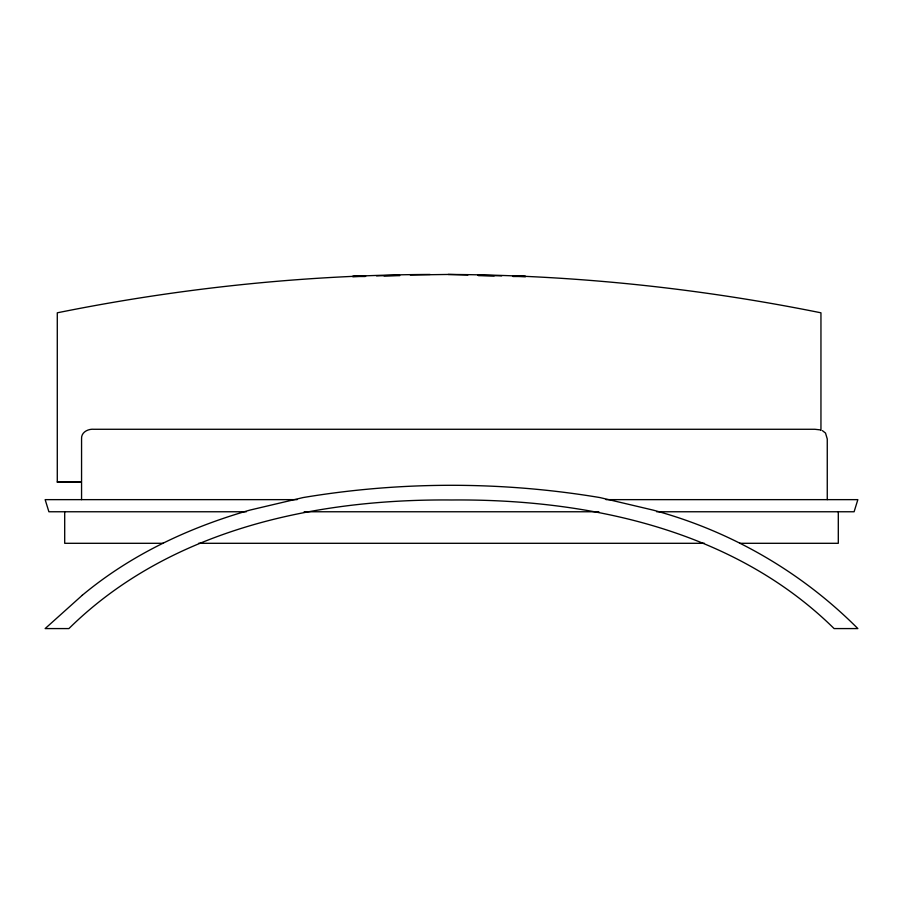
<?xml version="1.0" encoding="UTF-8"?>
<svg xmlns="http://www.w3.org/2000/svg" width="903" height="903" viewBox="0 0 903 903"><rect width="100%" height="100%" fill="white"/><g stroke="black" fill="none" stroke-linecap="round" stroke-linejoin="round"><path stroke-width="1.35" d="M365.264 276.499L352.599 276.499L365.275 276.16M376.54 275.866L399.07 275.268M410.334 274.975L448.181 274.456C573.315 274.975 698.312 288.023 820.951 312.81L820.951 430.415M352.599 276.499L365.704 276.194M430.054 274.456C304.932 274.975 179.923 288.023 57.284 312.81L57.284 482.202L81.236 482.202M384.057 275.866L399.792 275.652M512.972 276.499L525.636 276.499L512.96 276.16M57.284 481.942L81.236 481.942M297.121 499.641L45.15 499.641L48.897 511.764L246.327 511.764M606.06 499.641L857.85 499.641L854.103 511.764L656.673 511.764M304.142 511.764L598.858 511.764M163.341 543.301L64.7 543.301L64.7 511.764M198.57 543.301L704.43 543.301M739.659 543.301L838.3 543.301L838.3 511.764M478.455 275.652L494.178 275.866M512.532 276.194L525.636 276.499M448.181 274.456L467.901 274.975M477.755 275.234L501.696 275.866M820.274 429.884L814.833 429.275L93.991 429.275C88.122 428.699 80.977 432.232 81.563 438.982L81.563 499.641M822.407 430.641L825.511 433.068L827.261 438.982L827.261 499.641M82.207 595.325L45.15 628.578L68.899 628.578C169.166 529.7 315.023 498.749 451.5 499.991C587.977 498.749 733.834 529.7 834.101 628.578L857.85 628.578C801.367 571.847 730.437 530.908 653.14 510.116L599.908 497.564C501.966 481.209 401.034 481.209 303.092 497.564L249.86 510.116C189.133 527.454 130.901 554.656 82.207 595.325"/></g></svg>
